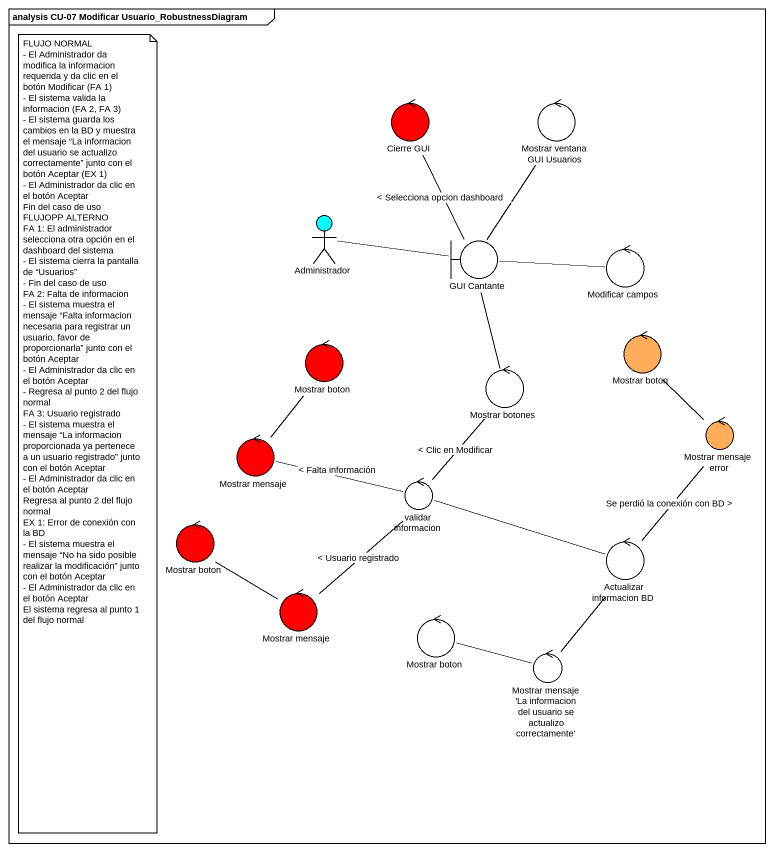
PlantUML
@startuml
mainframe analysis CU-07 Modificar Usuario_RobustnessDiagram
control "Cierre GUI" as Cierre_GUI #FF0000
control "Mostrar ventana GUI Usuarios" as Mostrar_ventana_GUI_Usuarios
actor Administrador #00FFFF
boundary "GUI Cantante" as GUI_Cantante
control "Modificar campos" as Modificar_campos
control "Mostrar boton" as Mostrar_boton #FF0000
control "Mostrar boton" as Mostrar_boton_2 #FFAD5B
control "Mostrar botones" as Mostrar_botones
control "Mostrar mensaje error" as Mostrar_mensaje_error #FFAD5B
control "Mostrar mensaje" as Mostrar_mensaje #FF0000
control "validar informacion" as validar_informacion
control "Mostrar boton" as Mostrar_boton_3 #FF0000
control "Actualizar informacion BD" as Actualizar_informacion_BD
control "Mostrar mensaje" as Mostrar_mensaje_2 #FF0000
control "Mostrar boton" as Mostrar_boton_4
control "Mostrar mensaje 'La informacion del usuario se actualizo correctamente'" as Mostrar_mensaje_La
Administrador -right- GUI_Cantante
GUI_Cantante -up- Cierre_GUI : < Selecciona opcion dashboard
GUI_Cantante -up- Mostrar_ventana_GUI_Usuarios
GUI_Cantante -right- Modificar_campos
GUI_Cantante -- Mostrar_botones
Mostrar_botones -- validar_informacion : < Clic en Modificar
Mostrar_mensaje_error -up- Mostrar_boton_2
Mostrar_mensaje -up- Mostrar_boton
validar_informacion -left- Mostrar_mensaje : < Falta información
validar_informacion -right- Actualizar_informacion_BD
validar_informacion -- Mostrar_mensaje_2 : < Usuario registrado
Actualizar_informacion_BD -up- Mostrar_mensaje_error : Se perdió la conexión con BD >
Actualizar_informacion_BD -- Mostrar_mensaje_La
Mostrar_mensaje_2 -up- Mostrar_boton_3
Mostrar_mensaje_La -left- Mostrar_boton_4
note as N1
  FLUJO NORMAL
  - El Administrador da modifica la informacion requerida y da clic en el botón Modificar (FA 1)
  - El sistema valida la informacion (FA 2, FA 3)
  - El sistema guarda los cambios en la BD y muestra el mensaje “La informacion del usuario se actualizo correctamente” junto con el botón Aceptar (EX 1)
  - El Administrador da clic en el botón Aceptar
  Fin del caso de uso
  FLUJOPP ALTERNO
  FA 1: El administrador selecciona otra opción en el dashboard del sistema
  - El sistema cierra la pantalla de “Usuarios”
  - Fin del caso de uso
  FA 2: Falta de informacion
  - El sistema muestra el mensaje “Falta informacion necesaria para registrar un usuario, favor de proporcionarla” junto con el botón Aceptar
  - El Administrador da clic en el botón Aceptar
  - Regresa al punto 2 del flujo normal
  FA 3: Usuario registrado
  - El sistema muestra el mensaje “La informacion proporcionada ya pertenece a un usuario registrado” junto con el botón Aceptar
  - El Administrador da clic en el botón Aceptar
  Regresa al punto 2 del flujo normal
  EX 1: Error de conexión con la BD
  - El sistema muestra el mensaje “No ha sido posible realizar la modificación” junto con el botón Aceptar
  - El Administrador da clic en el botón Aceptar
  El sistema regresa al punto 1 del flujo normal
end note
@enduml
